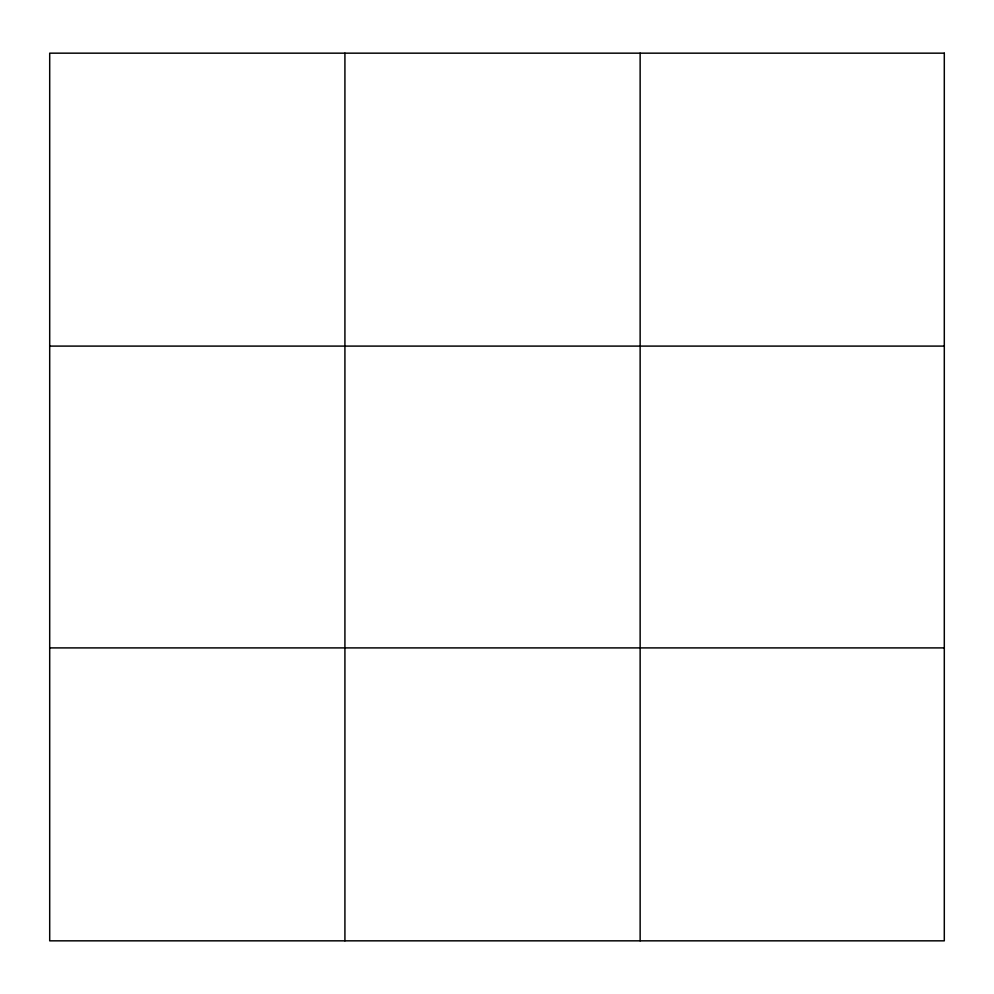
<?xml version="1.0" encoding="UTF-8"?>
<svg xmlns="http://www.w3.org/2000/svg" width="994" height="994" viewBox="0 0 994 994"><rect width="100%" height="100%" fill="white"/><g stroke="black" fill="none" stroke-linecap="round" stroke-linejoin="round"><path stroke-width="1.49" d="M344.918 53.167L344.918 940.833M640.136 53.167L640.136 940.833M49.7 346.098L944.3 346.098M49.7 647.902L944.3 647.902M944.3 53.167L944.3 940.833L49.7 940.833L49.7 53.167L944.3 53.167"/></g></svg>
